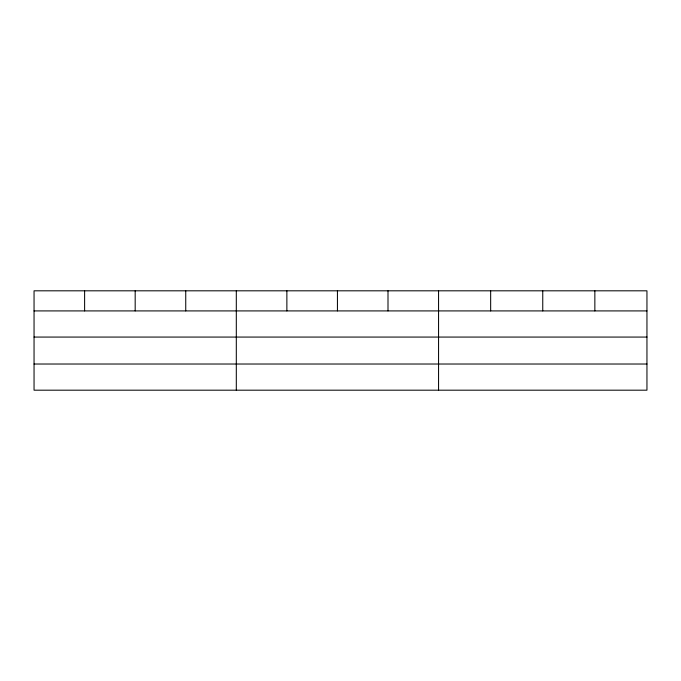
<?xml version="1.0" encoding="UTF-8"?>
<svg xmlns="http://www.w3.org/2000/svg" width="681" height="681" viewBox="0 0 681 681"><rect width="100%" height="100%" fill="white"/><g stroke="black" fill="none" stroke-linecap="round" stroke-linejoin="round"><path stroke-width="1.02" d="M646.95 337.069L646.95 290.813L34.05 290.813L34.05 390.187L646.95 390.187L646.95 337.069L34.05 337.069M34.05 310.911L646.95 310.911M34.05 364.02L646.95 364.02M594.853 290.813L594.853 310.911M542.757 290.813L542.757 310.911M490.66 290.813L490.66 310.911M438.564 290.813L438.564 390.187M388 290.813L388 310.911M337.435 290.813L337.435 310.911M286.871 290.813L286.871 310.911M236.307 290.813L236.307 390.187M185.743 290.813L185.743 310.911M135.179 290.813L135.179 310.911M84.614 290.813L84.614 310.911"/></g></svg>
